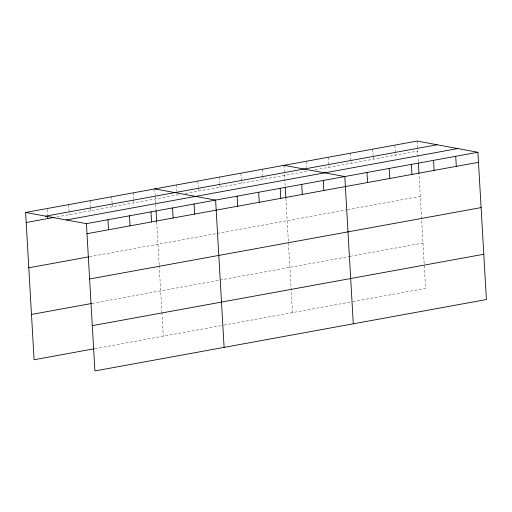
<?xml version="1.0" encoding="UTF-8"?>
<svg xmlns="http://www.w3.org/2000/svg" width="512" height="512" viewBox="0 0 512 512"><rect width="100%" height="100%" fill="white"/><g stroke="black" fill="none" stroke-linecap="round" stroke-linejoin="round"><path stroke-width="0.38" stroke-dasharray="2.56 1.92" d="M56.941 216.89L179.213 194.592M185.363 193.472L309.043 170.918M315.162 169.798L417.67 151.104M89.542 256.71L346.842 209.786M347.61 209.651L420.282 196.397M92.23 303.373L349.53 256.448M350.298 256.307L422.97 243.059M94.842 348.659L223.264 325.242M224.032 325.101L352.141 301.741M352.909 301.6L425.581 288.346L418.995 174.15M417.088 141.062L418.31 162.234M394.906 145.114L395.482 155.155M372.723 149.158L373.075 155.334M373.12 156.109L373.299 159.2M350.534 153.203L351.117 163.245M328.352 157.248L328.934 167.29M306.17 161.293L306.522 167.475M283.981 165.338L285.203 186.502M285.888 198.419L292.474 312.621M262.451 169.267L262.81 175.443M262.854 176.218L263.034 179.309M240.922 173.19L241.498 183.232M219.386 177.12L219.744 183.296M219.789 184.07L219.968 187.162M197.856 181.043L198.214 187.226M198.259 188L198.432 191.085M176.326 184.973L176.678 191.149M154.79 188.896L155.149 195.078M155.194 195.853L155.648 203.706M155.693 204.499L156.013 210.061M156.698 221.984L159.168 264.794M159.213 265.581L161.862 311.546M161.907 312.346L163.283 336.179M133.261 192.826L133.619 199.002M133.658 199.776L133.837 202.867M111.725 196.749L112.083 202.931M112.128 203.706L112.307 206.797M90.195 200.678L90.554 206.861M90.598 207.629L90.778 210.72M68.666 204.602L69.242 214.65M47.174 209.306L47.488 214.714"/><path stroke-width="0.77" d="M25.6 212.461L417.088 141.062L477.907 152.262L486.4 299.539L94.912 370.938L86.419 223.654L25.6 212.461L34.093 359.738L94.074 348.8M45.67 216.154L437.158 144.762M26.176 222.502L54.63 217.312M66.349 219.962L457.837 148.563M86.419 223.654L477.907 152.262M86.995 233.696L478.49 162.304M28.787 267.789L88.774 256.851M89.606 278.982L481.101 207.59M31.482 314.451L91.462 303.514M92.301 325.645L483.789 254.253M283.981 165.338L344.8 176.538L353.293 323.814M154.79 188.896L215.61 200.096L224.102 347.373M455.725 156.307L456.301 166.349M433.536 160.352L434.118 170.394M418.355 163.027L418.95 173.357M411.354 164.397L411.936 174.438M389.171 168.442L389.747 178.483M366.989 172.486L367.565 182.534M323.27 180.461L323.846 190.502M301.734 184.39L302.317 194.432M285.248 187.296L285.843 197.626M280.205 188.314L280.787 198.355M258.675 192.243L259.251 202.285M237.139 196.166L237.722 206.208M194.08 204.019L194.656 214.061M172.544 207.949L173.126 217.99M156.058 210.861L156.653 221.19M151.014 211.872L151.59 221.914M129.485 215.802L130.061 225.843M107.949 219.725L108.531 229.773M47.578 216.256L47.712 218.573"/></g></svg>
